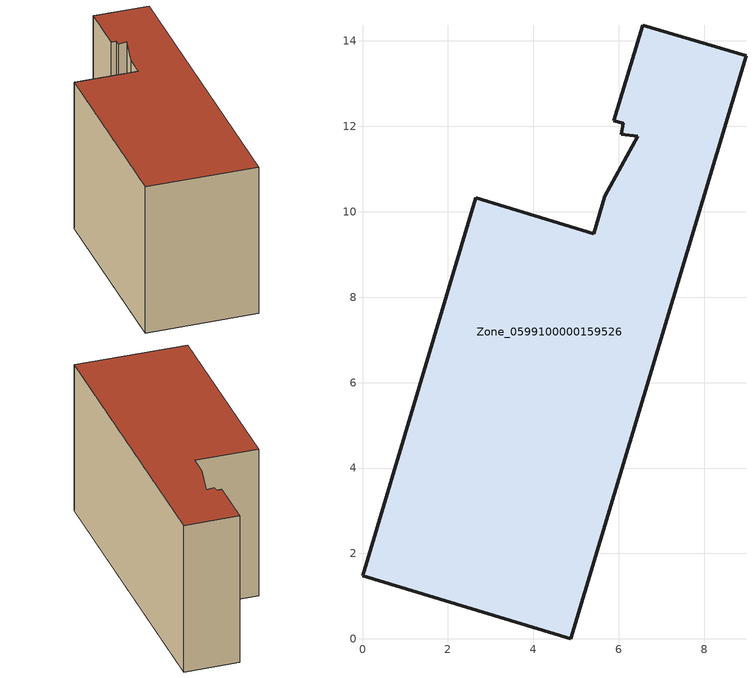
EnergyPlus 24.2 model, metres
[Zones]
Zone_0599100000159526
 floor ground (C_G): 0,1.48 2.65,10.32 5.41,9.49 5.67,10.36 6.44,11.77 6.06,11.82 6.1,12.07 5.89,12.13 6.56,14.37 8.98,13.65 4.88,0 z0
 wall outside (C_F): 2.65,10.32 0,1.48 4.88,0 8.98,13.65 6.56,14.37 5.89,12.13 6.1,12.07 6.06,11.82 6.44,11.77 5.67,10.36 5.41,9.49 2.65,10.32 z0:7.21
 roof outside (C_R): 6.44,11.77 5.67,10.36 5.41,9.49 2.65,10.32 0,1.48 4.88,0 8.98,13.65 6.56,14.37 5.89,12.13 6.1,12.07 6.06,11.82 z7.21
[BUILDING]
Pand.0599100000159526: North Axis=0; Terrain=City; Loads Convergence Tolerance Value=0.04; Temperature Convergence Tolerance Value=0.4; Solar Distribution=FullExterior; Maximum Number of Warmup Days=25; Minimum Number of Warmup Days=1
[Site:Location]
Rotterdam.The.Hague.AP_ZH_NLD Design_Conditions: Latitude=51.96; Longitude=4.45; Time Zone=1; Elevation=-4.5
[SITE:GROUNDTEMPERATURE:BUILDINGSURFACE]
18, 18, 18, 18, 18, 18, 18, 18, 18, 18, 18, 18
[MATERIAL] Thermal Absorptance=0.9; Solar Absorptance=0.7; Visible Absorptance=0.7
Name | Roughness | Thickness | Conductivity | Density | Specific Heat
G.TI.1975-1991 | MediumSmooth | 0.15 | 0.288461 | 540 | 1210
F.TI.1975-1991 | Rough | 0.3 | 0.230769 | 1920 | 840
R.TI.1975-1991 | MediumRough | 0.2 | 0.153846 | 1500 | 1000
[CONSTRUCTION]
C_G: G.TI.1975-1991
C_F: F.TI.1975-1991
C_R: R.TI.1975-1991
[ZONE]
Zone_0599100000159526: Type=1; Multiplier=1; Ceiling Height=Autocalculate; Volume=Autocalculate; Floor Area=autocalculate; Part of Total Floor Area=Yes
[ZONEINFILTRATION:DESIGNFLOWRATE]
Infil_Zone_0599100000159526: Zone or ZoneList or Space or SpaceList=Zone_0599100000159526; Schedule=AlwaysOn; Design Flow Rate Calculation Method=Flow/Area; Flow Rate per Floor Area=0.003; Constant Term Coefficient=1; Temperature Term Coefficient=0; Velocity Term Coefficient=0; Velocity Squared Term Coefficient=0
[HVACTEMPLATE:ZONE:IDEALLOADSAIRSYSTEM]
Zone_0599100000159526: Maximum Heating Supply Air Temperature=50; Minimum Cooling Supply Air Temperature=13; Maximum Heating Supply Air Humidity Ratio=0.0156; Minimum Cooling Supply Air Humidity Ratio=0.0077; Heating Limit=NoLimit; Cooling Limit=NoLimit; Dehumidification Control Type=ConstantSensibleHeatRatio; Cooling Sensible Heat Ratio=0.7; Dehumidification Setpoint=60; Humidification Control Type=None; Humidification Setpoint=30; Outdoor Air Method=None; Outdoor Air Flow Rate per Person=0.00944; Outdoor Air Flow Rate per Zone Floor Area=0; Outdoor Air Flow Rate per Zone=0; Demand Controlled Ventilation Type=None; Outdoor Air Economizer Type=NoEconomizer; Heat Recovery Type=None; Sensible Heat Recovery Effectiveness=0.7; Latent Heat Recovery Effectiveness=0.65
[ZONECONTROL:THERMOSTAT]
ThermostatControl_Zone_0599100000159526: Zone or ZoneList=Zone_0599100000159526; Control Type Schedule=DualSetpointControlType; Control 1=Thermostat_Zone_0599100000159526; Temperature Difference Between Cutout And Setpoint=0
[THERMOSTATSETPOINT:DUALSETPOINT]
Thermostat_Zone_0599100000159526: Heating Setpoint Temperature Schedule=HeatingSetpoint_Zone_0599100000159526; Cooling Setpoint Temperature Schedule=CoolingSetpoint_Zone_0599100000159526
[SCHEDULE:COMPACT]
HeatingSetpoint_Zone_0599100000159526: Through: 12/31, For: AllDays, Until: 24:00, 21
CoolingSetpoint_Zone_0599100000159526: Through: 12/31, For: AllDays, Until: 24:00, 24
DualSetpointControlType: Through: 12/31, For: AllDays, Until: 24:00, 4
AlwaysOn: Through: 12/31, For: AllDays, Until: 24:00, 1
